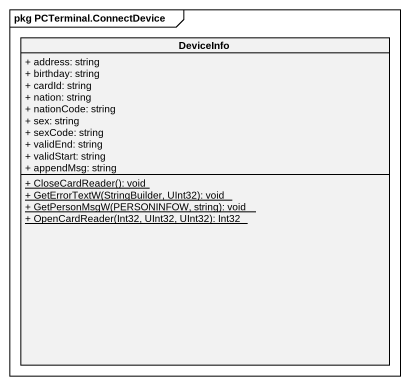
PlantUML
@startuml
mainframe pkg PCTerminal.ConnectDevice
hide circle
hide empty members
skinparam classAttributeIconSize 0
class DeviceInfo {
  + address: string
  + birthday: string
  + cardId: string
  + nation: string
  + nationCode: string
  + sex: string
  + sexCode: string
  + validEnd: string
  + validStart: string
  + appendMsg: string
  {static} + CloseCardReader(): void
  {static} + GetErrorTextW(StringBuilder, UInt32): void
  {static} + GetPersonMsgW(PERSONINFOW, string): void
  {static} + OpenCardReader(Int32, UInt32, UInt32): Int32
}
@enduml
